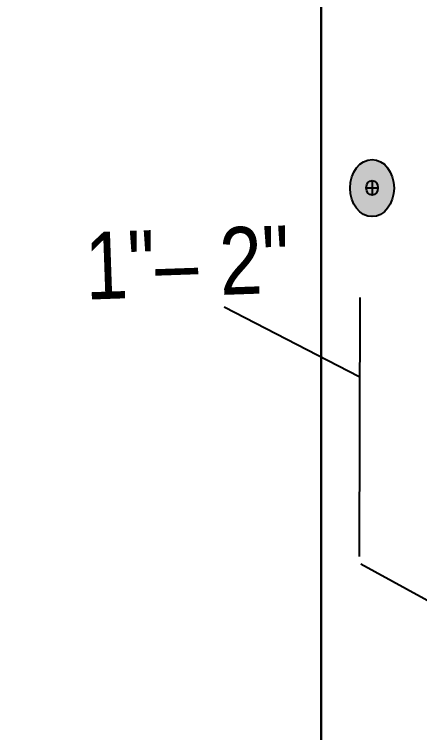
# Model space of a CAD drawing. Header units: inches. Extents: x -17.6 to 82.3, y -15.1 to 23.2.
# Drawn here: x 51.509 to 52.45, y -0.775 to 0.894 of the extents above; entities that cross this region are included whole.
import ezdxf

# ---------------------------------------------------------------- set-up
doc = ezdxf.new("R2010")
doc.units = ezdxf.units.IN
doc.header["$MEASUREMENT"] = 0
doc.linetypes.add('AI-Linetype-25', pattern=[0.375, 0.25, -0.125])
doc.layers.add('G-ANNO-TTLB', color=7, linetype='Continuous', lineweight=0)
doc.layers.add('TYVEK', color=7, linetype='Continuous', lineweight=0)

# ---------------------------------------------------------------- blocks, each defined once
blk = doc.blocks.new('Block_224')
at = {"layer": 'TYVEK', "true_color": 0x003b71, "transparency": 33554687}
h = blk.add_hatch(color=156, dxfattribs=at)
h.dxf.hatch_style = 2
edge = h.paths.add_edge_path()
edge.add_ellipse((52.3396, 0.4905), major_axis=(0, 0.0664), ratio=0.766948, start_angle=0, end_angle=360)
at = {"layer": 'TYVEK', "color": 18, "lineweight": 25, "true_color": 0x000000}
for p, q in [((52.3396, 0.5081), (52.3396, 0.4738)), ((52.3261, 0.4909), (52.3531, 0.4909))]:
    blk.add_line(p, q, dxfattribs=at)
blk.add_lwpolyline([(52.3325, 0.4195)], dxfattribs=at)
for centre, major_axis, ratio in [((52.3396, 0.4905), (0, 0.0664), 0.766948), ((52.3396, 0.4909), (0, 0.0171), 0.788846)]:
    blk.add_ellipse(centre, major_axis=major_axis, ratio=ratio, dxfattribs=at)

msp = doc.modelspace()

# ---------------------------------------------------------------- hatches: boundary and pattern name
at = {"layer": 'G-ANNO-TTLB', "true_color": 0xff00ff, "transparency": 33554687}
h = msp.add_hatch(color=6, dxfattribs=at)
edge = h.paths.add_edge_path()
edge.add_spline(control_points=[(77.902, -11.061), (77.902, -11.061), (37.2143, -11.061), (37.2143, -11.061), (37.2143, -11.061), (37.2143, 23.064), (37.2143, 23.064), (37.2143, 23.064), (77.902, 23.064), (77.902, 23.064), (77.902, 23.064), (77.902, -11.061), (77.902, -11.061)], knot_values=[0, 0, 0, 0, 1, 1, 1, 2, 2, 2, 3, 3, 3, 4, 4, 4, 4], degree=3, periodic=0)
edge = h.paths.add_edge_path()
edge.add_spline(control_points=[(37.3393, 22.939), (37.3393, 22.939), (37.3393, -10.936), (37.3393, -10.936), (37.3393, -10.936), (77.777, -10.936), (77.777, -10.936), (77.777, -10.936), (77.777, 22.939), (77.777, 22.939), (77.777, 22.939), (37.3393, 22.939), (37.3393, 22.939)], knot_values=[0, 0, 0, 0, 1, 1, 1, 2, 2, 2, 3, 3, 3, 4, 4, 4, 4], degree=3, periodic=0)
edge.add_line((37.3393, 22.939), (37.3393, 22.939))

# ---------------------------------------------------------------- linework, layer by layer
at = {"layer": 'G-ANNO-TTLB'}
for points in [[(77.902, -11.061), (77.902, -11.061), (37.2143, -11.061), (37.2143, -11.061), (37.2143, -11.061), (37.2143, 23.064), (37.2143, 23.064), (37.2143, 23.064), (77.902, 23.064), (77.902, 23.064), (77.902, 23.064), (77.902, -11.061), (77.902, -11.061)], [(37.3393, 22.939), (37.3393, 22.939), (37.3393, -10.936), (37.3393, -10.936), (37.3393, -10.936), (77.777, -10.936), (77.777, -10.936), (77.777, -10.936), (77.777, 22.939), (77.777, 22.939), (77.777, 22.939), (37.3393, 22.939), (37.3393, 22.939)]]:
    msp.add_open_spline(points, degree=3, knots=[0, 0, 0, 0, 1, 1, 1, 2, 2, 2, 3, 3, 3, 4, 4, 4, 4], dxfattribs=at)
at = {"layer": 'TYVEK', "color": 18, "lineweight": 30, "true_color": 0x000000}
msp.add_line((52.2214, 4.854), (52.2214, -1.0109), dxfattribs=at)
at = {"layer": 'TYVEK', "color": 1, "lineweight": 25, "true_color": 0xff0000}
for p, q in [((52.3108, 0.2358), (52.3097, -0.3659)), ((51.9957, 0.2143), (52.3093, 0.0529))]:
    msp.add_line(p, q, dxfattribs=at)
at = {"layer": 'TYVEK', "color": 18, "linetype": 'AI-Linetype-25', "lineweight": 25, "true_color": 0x000000}
msp.add_line((55.8022, -2.3025), (52.3137, -0.3831), dxfattribs=at)

# ---------------------------------------------------------------- block references
at = {"layer": 'TYVEK'}
msp.add_blockref('Block_224', (0, 0), dxfattribs=at)

# ---------------------------------------------------------------- texts
at = {"layer": 'TYVEK', "insert": (51.6752, 0.2311), "char_height": 0.2, "attachment_point": 7, "rotation": 1.9995}
msp.add_mtext('\\C1;\\c255;\\FArial Narrow|b0|i0|c1;\\H0.156297;\\W0.999999;1"\\H0.156250;– 2\\H0.156297;"', dxfattribs=at)

doc.saveas('drawing.dxf')
